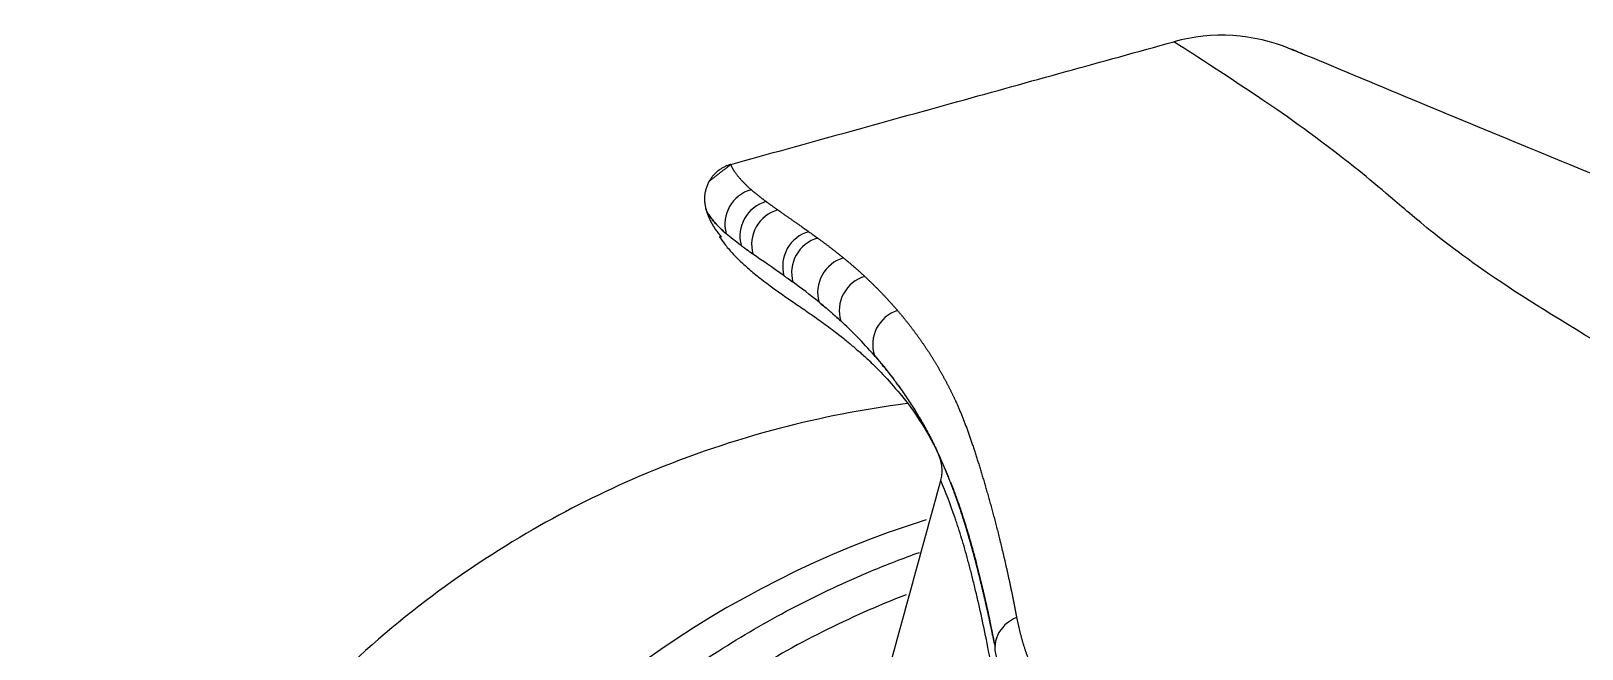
# Model space of a CAD drawing. Extents: x 86520 to 160660, y -2551 to 2752.
# Drawn here: x 89097.49 to 89140.79, y 1657.06 to 1674.31 of the extents above; entities that cross this region are included whole.
import ezdxf

# ---------------------------------------------------------------- set-up
doc = ezdxf.new("R2010")
doc.units = 0
doc.header["$LTSCALE"] = 10
doc.header["$MEASUREMENT"] = 0
doc.layers.add('1', color=7, linetype='CONTINUOUS')

msp = doc.modelspace()

# ---------------------------------------------------------------- linework, layer by layer
at = {"layer": '1', "color": 7, "linetype": 'CONTINUOUS'}
for p, q in [((89132.6507, 1673.8084), (89132.6525, 1673.8077)), ((89117.0221, 1670.5866), (89117.0223, 1670.5834)), ((89117.0223, 1670.5834), (89117.0221, 1670.5866)), ((89116.3254, 1669.356), (89116.3266, 1669.3496))]:
    msp.add_line(p, q, dxfattribs=at)
for centre, major_axis, ratio, start_param, end_param in [((89130.7245, 1669.1942), (3.2026, -3.8397), 1, 2.0505611, 2.7166441), ((89117.8588, 1668.9183), (0.6564, 0.7544), 0.9992249, 0.9863197, 2.5570675), ((89118.2772, 1668.5865), (0.5945, 0.8041), 0.9987607, 0.9068321, 2.4776264), ((89118.6025, 1668.3526), (0.5782, 0.8159), 0.9982983, 0.8870927, 2.4578919), ((89119.47, 1667.7474), (0.5757, 0.8177), 0.9972696, 0.8868368, 2.4576634), ((89119.7193, 1667.5694), (0.5866, 0.8099), 0.996926, 0.9018746, 2.4727153), ((89120.4459, 1667.0184), (0.6239, 0.7815), 0.9957248, 0.9561832, 2.5270809), ((89121.0469, 1666.5066), (0.6727, 0.7399), 0.9945403, 1.029764, 2.6007155), ((89121.9804, 1665.5629), (0.7479, 0.6638), 0.9917471, 1.1581727, 2.7292036), ((89130.8082, 1633.979), (10.489, 25.9611), 0.9959672, 0.6883954, 1.9359041), ((89125.3904, 1657.1409), (0.9818, 0.1897), 0.879348, 1.8010053, 3.3662363)]:
    msp.add_ellipse(centre, major_axis=major_axis, ratio=ratio, start_param=start_param, end_param=end_param, dxfattribs=at)
for points, knots in [([(89117.0221, 1670.5866), (89119.1342, 1671.1717), (89123.2567, 1672.3138), (89127.3792, 1673.4559), (89129.3897, 1674.0128)], [0, 0, 0, 0, 0.5123186, 1, 1, 1, 1]), ([(89265.9049, 1616.3567), (89259.6836, 1617.9592), (89253.5024, 1619.7135), (89241.1867, 1623.3554), (89235.0551, 1625.2607), (89222.8517, 1629.2633), (89216.7733, 1631.3675), (89204.7192, 1635.7253), (89198.7441, 1637.9882), (89187.0246, 1642.7493), (89181.3178, 1645.2963), (89170.1117, 1650.3313), (89164.6868, 1652.7288), (89157.4592, 1656.3202), (89155.1925, 1657.5373), (89151.1839, 1659.7657), (89149.3771, 1660.7772), (89146.0759, 1662.7231), (89144.5429, 1663.6269), (89141.7116, 1665.317), (89140.4014, 1666.0972), (89138.2197, 1667.4805), (89137.4267, 1668.056), (89136.2816, 1668.9494), (89135.899, 1669.2836), (89134.8969, 1670.1447), (89134.3678, 1670.567), (89132.9109, 1671.6862), (89132.1344, 1672.2129), (89130.1236, 1673.5534), (89129.3893, 1674.0129), (89129.3897, 1674.0128)], [0, 0, 0, 0, 0.0625, 0.0625, 0.125, 0.125, 0.1875, 0.1875, 0.25, 0.25, 0.3125, 0.3125, 0.375, 0.375, 0.40625, 0.40625, 0.4375, 0.4375, 0.46875, 0.46875, 0.5, 0.5, 0.53125, 0.53125, 0.5625, 0.5625, 0.625, 0.625, 0.75, 0.75, 1, 1, 1, 1]), ([(89576.333, 1593.7204), (89573.2714, 1594.015), (89566.6375, 1594.6532), (89555.9687, 1595.6783), (89544.1162, 1596.8187), (89531.7032, 1598.0202), (89519.2658, 1599.2329), (89501.7706, 1600.9533), (89479.5106, 1603.1773), (89451.2442, 1606.0825), (89422.7678, 1609.1135), (89394.1369, 1612.2992), (89367.9135, 1615.3421), (89344.0055, 1618.3168), (89322.441, 1621.28), (89302.3028, 1624.3811), (89283.6004, 1627.6278), (89266.3217, 1631.0038), (89252.1707, 1634.1039), (89240.851, 1636.81), (89232.0851, 1639.0415), (89224.8338, 1641.0002), (89219.5784, 1642.4836), (89216.1532, 1643.4838), (89213.4596, 1644.2845), (89209.1025, 1645.6043), (89203.153, 1647.4704), (89195.772, 1649.8861), (89189.8438, 1651.8964), (89185.1155, 1653.5388), (89181.4888, 1654.8194), (89177.9865, 1656.0736), (89174.5578, 1657.3181), (89171.1009, 1658.59), (89167.3701, 1659.9815), (89163.0891, 1661.6023), (89158.2449, 1663.4661), (89152.5662, 1665.6906), (89146.0706, 1668.2849), (89139.3028, 1671.0414), (89134.7855, 1672.9181), (89132.6616, 1673.809)], [0, 0, 0, 0, 0.0202394, 0.0438492, 0.0705053, 0.0985297, 0.1258386, 0.1527038, 0.2141856, 0.2730626, 0.3397362, 0.4026594, 0.4626034, 0.5133282, 0.561002, 0.6056044, 0.6471314, 0.6856067, 0.7211228, 0.7421372, 0.7619219, 0.7804233, 0.7913788, 0.7977167, 0.8038302, 0.8098274, 0.8276492, 0.8450608, 0.8621777, 0.8715677, 0.8807678, 0.8897684, 0.8985316, 0.9070579, 0.9165548, 0.926088, 0.9375608, 0.9510077, 0.9664905, 0.9840939, 1, 1, 1, 1]), ([(89117.0223, 1670.5834), (89117.0223, 1670.5833), (89117.0224, 1670.5827), (89117.0226, 1670.5814), (89117.0229, 1670.5793), (89117.0235, 1670.5768), (89117.0242, 1670.5739), (89117.0251, 1670.5705), (89117.0262, 1670.5667), (89117.0277, 1670.5623), (89117.0294, 1670.5574), (89117.0315, 1670.552), (89117.034, 1670.5459), (89117.0368, 1670.5393), (89117.0401, 1670.5319), (89117.0439, 1670.524), (89117.0482, 1670.5153), (89117.0531, 1670.5058), (89117.0585, 1670.4956), (89117.0646, 1670.4846), (89117.0713, 1670.4728), (89117.0787, 1670.4601), (89117.0869, 1670.4464), (89117.0959, 1670.4318), (89117.1058, 1670.4162), (89117.1179, 1670.3974), (89117.1327, 1670.3754), (89117.1507, 1670.35), (89117.1699, 1670.3242), (89117.1902, 1670.298), (89117.2114, 1670.2715), (89117.2335, 1670.2448), (89117.2563, 1670.218), (89117.2799, 1670.191), (89117.3043, 1670.1639), (89117.3293, 1670.1367), (89117.3549, 1670.1095), (89117.381, 1670.0823), (89117.4075, 1670.0554), (89117.4342, 1670.0287), (89117.4609, 1670.0026), (89117.4876, 1669.977), (89117.5141, 1669.952), (89117.5404, 1669.9278), (89117.5662, 1669.9045), (89117.5838, 1669.8891), (89117.5923, 1669.8816)], [0, 0, 0, 0, 0.0034842, 0.018764, 0.0344847, 0.0506465, 0.06725, 0.0842957, 0.1017844, 0.1197169, 0.1380932, 0.1569133, 0.1761769, 0.1958838, 0.2160338, 0.2366264, 0.2576613, 0.2791381, 0.3010564, 0.3234162, 0.3462175, 0.3694607, 0.3931457, 0.4172729, 0.4418425, 0.4668547, 0.5021036, 0.5364477, 0.5698864, 0.602419, 0.6340452, 0.664765, 0.6945797, 0.7234901, 0.7514973, 0.7786019, 0.8048045, 0.8301054, 0.854504, 0.878, 0.9005929, 0.9222824, 0.9430681, 0.9629498, 0.9819272, 1, 1, 1, 1]), ([(89117.5923, 1669.8816), (89117.5976, 1669.877), (89117.6082, 1669.8678), (89117.6244, 1669.8538), (89117.641, 1669.8398), (89117.6578, 1669.8256), (89117.6749, 1669.8113), (89117.6923, 1669.7969), (89117.7099, 1669.7824), (89117.7279, 1669.7677), (89117.7462, 1669.7529), (89117.7648, 1669.7381), (89117.7836, 1669.7231), (89117.8027, 1669.7079), (89117.8222, 1669.6927), (89117.8419, 1669.6774), (89117.8619, 1669.6619), (89117.8822, 1669.6463), (89117.9028, 1669.6306), (89117.9238, 1669.6147), (89117.9451, 1669.5987), (89117.9667, 1669.5825), (89117.9887, 1669.5662), (89118.0036, 1669.5551), (89118.011, 1669.5496)], [0, 0, 0, 0, 0.0442544, 0.088625, 0.1331114, 0.1777134, 0.2224306, 0.2672626, 0.3122091, 0.3572698, 0.4024443, 0.4477323, 0.4931333, 0.538647, 0.584273, 0.630011, 0.6758613, 0.7218243, 0.7679007, 0.8140908, 0.8603952, 0.9068146, 0.9533493, 1, 1, 1, 1]), ([(89116.5218, 1669.033), (89116.4927, 1669.0689), (89116.4636, 1669.1066), (89116.4223, 1669.165), (89116.4082, 1669.1861), (89116.3834, 1669.2265), (89116.3728, 1669.2457), (89116.3306, 1669.3257), (89116.3264, 1669.349), (89116.3255, 1669.3555), (89116.3254, 1669.356), (89116.3254, 1669.356)], [0, 0, 0, 0, 0.2069389, 0.2069389, 0.3260072, 0.3260072, 0.4450755, 0.4450755, 0.9213487, 0.9213487, 1, 1, 1, 1]), ([(89116.377, 1669.2384), (89116.3827, 1669.2282), (89116.389, 1669.2174), (89116.4082, 1669.1861), (89116.4223, 1669.165), (89116.4636, 1669.1066), (89116.4927, 1669.0689), (89116.5218, 1669.033)], [0, 0, 0, 0, 0.1675543, 0.1675543, 0.4715902, 0.4715902, 1, 1, 1, 1]), ([(89118.011, 1669.5496), (89118.0171, 1669.5452), (89118.0293, 1669.5361), (89118.0482, 1669.5223), (89118.0678, 1669.508), (89118.0881, 1669.4932), (89118.1092, 1669.478), (89118.1311, 1669.4622), (89118.1538, 1669.4458), (89118.1773, 1669.4289), (89118.2017, 1669.4114), (89118.2269, 1669.3934), (89118.253, 1669.3748), (89118.28, 1669.3556), (89118.3078, 1669.3358), (89118.3268, 1669.3223), (89118.3363, 1669.3154)], [0, 0, 0, 0, 0.0607951, 0.1232239, 0.1872871, 0.2529853, 0.3203195, 0.3892904, 0.459899, 0.5321463, 0.6060319, 0.681555, 0.7587146, 0.8375096, 0.9179386, 1, 1, 1, 1]), ([(89118.3363, 1669.3154), (89118.3417, 1669.3116), (89118.3529, 1669.3037), (89118.3703, 1669.2914), (89118.389, 1669.2782), (89118.4088, 1669.2643), (89118.43, 1669.2495), (89118.4524, 1669.2338), (89118.476, 1669.2172), (89118.501, 1669.1998), (89118.5273, 1669.1815), (89118.5549, 1669.1622), (89118.5838, 1669.1421), (89118.6141, 1669.121), (89118.6458, 1669.0989), (89118.6789, 1669.0759), (89118.7134, 1669.0519), (89118.7495, 1669.0268), (89118.787, 1669.0006), (89118.8262, 1668.9733), (89118.8669, 1668.9448), (89118.9093, 1668.9151), (89118.9535, 1668.8842), (89118.9994, 1668.852), (89119.0471, 1668.8184), (89119.0968, 1668.7834), (89119.1484, 1668.7469), (89119.1838, 1668.7218), (89119.2017, 1668.7091)], [0, 0, 0, 0, 0.0211106, 0.0436117, 0.067503, 0.0927842, 0.1194547, 0.1475142, 0.1769618, 0.207797, 0.2400189, 0.2736264, 0.3086186, 0.3449951, 0.3827562, 0.421902, 0.4624329, 0.5043495, 0.5476525, 0.592343, 0.6384222, 0.6858915, 0.7347528, 0.7850079, 0.8366593, 0.889708, 0.9441547, 1, 1, 1, 1]), ([(89116.8954, 1668.6511), (89116.8578, 1668.6838), (89116.8046, 1668.7316), (89116.7565, 1668.7774), (89116.7256, 1668.8073), (89116.7107, 1668.8221), (89116.6894, 1668.8438), (89116.6824, 1668.8509), (89116.6688, 1668.865), (89116.6555, 1668.8791), (89116.6419, 1668.8937), (89116.6331, 1668.9033), (89116.6314, 1668.9053), (89116.6278, 1668.9092), (89116.6224, 1668.9151), (89116.6024, 1668.9374), (89116.5835, 1668.959), (89116.5528, 1668.9951), (89116.5373, 1669.0138), (89116.5218, 1669.033)], [0, 0, 0, 0, 0.25, 0.375, 0.375, 0.5, 0.5, 0.5625, 0.5625, 0.625, 0.6875, 0.6875, 0.703125, 0.703125, 0.71875, 0.75, 0.875, 0.875, 1, 1, 1, 1]), ([(89116.5218, 1669.033), (89116.5373, 1669.0138), (89116.5528, 1668.9951), (89116.5835, 1668.959), (89116.6024, 1668.9374), (89116.6224, 1668.9151), (89116.6278, 1668.9092), (89116.6314, 1668.9053), (89116.6331, 1668.9033), (89116.6419, 1668.8937), (89116.6555, 1668.8791), (89116.6688, 1668.865), (89116.6824, 1668.8509), (89116.6894, 1668.8438), (89116.7107, 1668.8221), (89116.7256, 1668.8073), (89116.7565, 1668.7774), (89116.8046, 1668.7316), (89116.8578, 1668.6838), (89116.8954, 1668.6511)], [0, 0, 0, 0, 0.125, 0.125, 0.25, 0.28125, 0.296875, 0.296875, 0.3125, 0.3125, 0.375, 0.4375, 0.4375, 0.5, 0.5, 0.625, 0.625, 0.75, 1, 1, 1, 1]), ([(89116.7097, 1668.5705), (89116.7095, 1668.5704), (89116.7051, 1668.5663), (89116.7546, 1668.4866), (89116.964, 1668.2167), (89117.1921, 1667.9745), (89117.4662, 1667.7181), (89117.7606, 1667.4712), (89118.0892, 1667.2176), (89118.4333, 1666.9698), (89118.7742, 1666.7366), (89119.1319, 1666.4937), (89119.5062, 1666.2326), (89119.8216, 1666.0003), (89120.0592, 1665.8162), (89120.2033, 1665.7013), (89120.3296, 1665.598), (89120.4657, 1665.4846), (89120.6539, 1665.323), (89120.9244, 1665.0767), (89121.2919, 1664.7116), (89121.7715, 1664.1648), (89122.3123, 1663.4656), (89122.6986, 1662.7469), (89122.8762, 1662.384)], [0, 0, 0, 0, 0.0023396, 0.0800464, 0.1473388, 0.2043001, 0.2567291, 0.3175887, 0.3833151, 0.4362122, 0.4895782, 0.5441329, 0.5999443, 0.6543186, 0.6770239, 0.6963573, 0.7123209, 0.7281946, 0.7531317, 0.7876706, 0.831795, 0.8854693, 0.9485742, 1, 1, 1, 1]), ([(89117.3141, 1668.3191), (89117.3382, 1668.3013), (89117.3628, 1668.2833), (89117.3944, 1668.2603), (89117.4007, 1668.2557), (89117.4135, 1668.2464), (89117.4329, 1668.2324), (89117.4791, 1668.1991), (89117.5278, 1668.1644), (89117.5642, 1668.1384), (89117.579, 1668.1279), (89117.5864, 1668.1226), (89117.609, 1668.1066), (89117.6242, 1668.0957), (89117.6398, 1668.0847)], [0, 0, 0, 0, 0.25, 0.25, 0.3125, 0.3125, 0.375, 0.5, 0.75, 0.8125, 0.8125, 0.875, 0.875, 1, 1, 1, 1]), ([(89117.6398, 1668.0847), (89117.6242, 1668.0957), (89117.609, 1668.1066), (89117.5864, 1668.1226), (89117.579, 1668.1279), (89117.5642, 1668.1384), (89117.5278, 1668.1644), (89117.4791, 1668.1991), (89117.4329, 1668.2324), (89117.4135, 1668.2464), (89117.4007, 1668.2557), (89117.3944, 1668.2603), (89117.3628, 1668.2833), (89117.3382, 1668.3013), (89117.3141, 1668.3191)], [0, 0, 0, 0, 0.125, 0.125, 0.1875, 0.1875, 0.25, 0.5, 0.625, 0.6875, 0.6875, 0.75, 0.75, 1, 1, 1, 1]), ([(89119.4497, 1668.5305), (89119.4597, 1668.5231), (89119.4798, 1668.5084), (89119.5098, 1668.4863), (89119.5398, 1668.4642), (89119.5695, 1668.4421), (89119.5991, 1668.4201), (89119.6284, 1668.3981), (89119.6576, 1668.3762), (89119.6866, 1668.3544), (89119.7155, 1668.3326), (89119.7441, 1668.3109), (89119.7725, 1668.2893), (89119.8006, 1668.2677), (89119.8286, 1668.2462), (89119.8564, 1668.2248), (89119.8839, 1668.2035), (89119.9112, 1668.1823), (89119.9382, 1668.1612), (89119.965, 1668.1402), (89119.9915, 1668.1193), (89120.0178, 1668.0986), (89120.0438, 1668.0779), (89120.0696, 1668.0574), (89120.0951, 1668.037), (89120.1203, 1668.0168), (89120.1452, 1667.9967), (89120.1617, 1667.9833), (89120.1699, 1667.9766)], [0, 0, 0, 0, 0.0446286, 0.0887675, 0.1324165, 0.1755752, 0.2182427, 0.2604186, 0.3021021, 0.3432927, 0.3839898, 0.4241931, 0.463902, 0.5031161, 0.5418349, 0.5800583, 0.6177857, 0.655017, 0.6917519, 0.7279901, 0.7637314, 0.7989756, 0.8337226, 0.8679722, 0.9017243, 0.9349794, 0.9677378, 1, 1, 1, 1]), ([(89120.1699, 1667.9766), (89120.1801, 1667.9683), (89120.2005, 1667.9517), (89120.231, 1667.9266), (89120.2615, 1667.9015), (89120.2919, 1667.8762), (89120.3221, 1667.8509), (89120.3523, 1667.8254), (89120.3823, 1667.7999), (89120.4123, 1667.7743), (89120.4421, 1667.7486), (89120.4718, 1667.7229), (89120.5014, 1667.697), (89120.5309, 1667.6711), (89120.5603, 1667.6451), (89120.5896, 1667.6191), (89120.6187, 1667.5929), (89120.6478, 1667.5667), (89120.6767, 1667.5404), (89120.7054, 1667.5141), (89120.7341, 1667.4877), (89120.7532, 1667.47), (89120.7627, 1667.4611)], [0, 0, 0, 0, 0.0532939, 0.1062365, 0.1588286, 0.2110712, 0.2629651, 0.314511, 0.3657098, 0.4165622, 0.4670688, 0.5172304, 0.5670477, 0.6165213, 0.6656517, 0.7144395, 0.7628854, 0.8109898, 0.8587533, 0.9061762, 0.9532586, 1, 1, 1, 1]), ([(89118.5085, 1667.4764), (89118.5508, 1667.4465), (89118.5929, 1667.4165), (89118.6554, 1667.3715), (89118.6761, 1667.3566), (89118.7174, 1667.3266), (89118.7379, 1667.3117), (89118.7584, 1667.2967)], [0, 0, 0, 0, 0.5, 0.5, 0.75, 0.75, 1, 1, 1, 1]), ([(89120.7627, 1667.4611), (89120.7718, 1667.4526), (89120.7901, 1667.4355), (89120.8175, 1667.4097), (89120.8448, 1667.3839), (89120.8721, 1667.3579), (89120.8993, 1667.3318), (89120.9264, 1667.3056), (89120.9535, 1667.2793), (89120.9805, 1667.253), (89121.0074, 1667.2265), (89121.0343, 1667.1999), (89121.061, 1667.1733), (89121.0877, 1667.1465), (89121.1143, 1667.1197), (89121.1409, 1667.0928), (89121.1673, 1667.0657), (89121.1937, 1667.0386), (89121.22, 1667.0114), (89121.2462, 1666.9841), (89121.2723, 1666.9568), (89121.2984, 1666.9293), (89121.3243, 1666.9018), (89121.3502, 1666.8742), (89121.3759, 1666.8465), (89121.4016, 1666.8187), (89121.4272, 1666.7909), (89121.4527, 1666.7629), (89121.478, 1666.735), (89121.5033, 1666.7069), (89121.5285, 1666.6788), (89121.5535, 1666.6506), (89121.5785, 1666.6223), (89121.6033, 1666.594), (89121.6281, 1666.5656), (89121.6527, 1666.5372), (89121.6691, 1666.5181), (89121.6772, 1666.5086)], [0, 0, 0, 0, 0.0314118, 0.0626584, 0.0937396, 0.1246551, 0.1554048, 0.1859885, 0.216406, 0.2466571, 0.2767416, 0.3066593, 0.3364101, 0.3659938, 0.3954103, 0.4246593, 0.4537408, 0.4826546, 0.5114006, 0.5399786, 0.5683885, 0.5966302, 0.6247036, 0.6526085, 0.6803448, 0.7079125, 0.7353115, 0.7625416, 0.7896027, 0.8164948, 0.8432178, 0.8697716, 0.8961561, 0.9223713, 0.948417, 0.9742933, 1, 1, 1, 1]), ([(89120.0913, 1666.2168), (89120.0439, 1666.2606), (89119.9962, 1666.3039), (89119.9423, 1666.3521), (89119.9363, 1666.3574), (89119.9243, 1666.3681), (89119.9064, 1666.384), (89119.8646, 1666.421), (89119.8166, 1666.4629), (89119.7739, 1666.4997), (89119.7554, 1666.5156), (89119.743, 1666.5262), (89119.7368, 1666.5315), (89119.7054, 1666.5582), (89119.6282, 1666.6233), (89119.5451, 1666.6915), (89119.4875, 1666.7381)], [0, 0, 0, 0, 0.25, 0.25, 0.28125, 0.28125, 0.3125, 0.375, 0.5, 0.5625, 0.59375, 0.59375, 0.625, 0.625, 0.75, 1, 1, 1, 1]), ([(89119.4875, 1666.7381), (89119.5451, 1666.6915), (89119.6282, 1666.6233), (89119.7054, 1666.5582), (89119.7368, 1666.5315), (89119.743, 1666.5262), (89119.7554, 1666.5156), (89119.7739, 1666.4997), (89119.8166, 1666.4629), (89119.8646, 1666.421), (89119.9064, 1666.384), (89119.9243, 1666.3681), (89119.9363, 1666.3574), (89119.9423, 1666.3521), (89119.9962, 1666.3039), (89120.0439, 1666.2606), (89120.0913, 1666.2168)], [0, 0, 0, 0, 0.25, 0.375, 0.375, 0.40625, 0.40625, 0.4375, 0.5, 0.625, 0.6875, 0.71875, 0.71875, 0.75, 0.75, 1, 1, 1, 1]), ([(89121.6772, 1666.5086), (89121.6848, 1666.4997), (89121.7, 1666.482), (89121.7227, 1666.4552), (89121.7454, 1666.4283), (89121.7679, 1666.4014), (89121.7905, 1666.3743), (89121.8129, 1666.3472), (89121.8353, 1666.32), (89121.8576, 1666.2927), (89121.8798, 1666.2653), (89121.9019, 1666.2378), (89121.924, 1666.2102), (89121.946, 1666.1826), (89121.968, 1666.1549), (89121.9898, 1666.127), (89122.0116, 1666.0991), (89122.0333, 1666.0711), (89122.055, 1666.043), (89122.0765, 1666.0149), (89122.098, 1665.9866), (89122.1194, 1665.9583), (89122.1407, 1665.9299), (89122.162, 1665.9014), (89122.1831, 1665.8728), (89122.2042, 1665.8442), (89122.2252, 1665.8155), (89122.2461, 1665.7867), (89122.2669, 1665.7578), (89122.2876, 1665.7288), (89122.3082, 1665.6998), (89122.3288, 1665.6707), (89122.3492, 1665.6415), (89122.3696, 1665.6123), (89122.3898, 1665.5829), (89122.41, 1665.5536), (89122.4301, 1665.5241), (89122.4501, 1665.4946), (89122.4699, 1665.465), (89122.4897, 1665.4353), (89122.5094, 1665.4056), (89122.5289, 1665.3758), (89122.5484, 1665.346), (89122.5677, 1665.3161), (89122.587, 1665.2861), (89122.6061, 1665.2561), (89122.6251, 1665.226), (89122.644, 1665.1959), (89122.6628, 1665.1657), (89122.6814, 1665.1355), (89122.7, 1665.1052), (89122.7184, 1665.0749), (89122.7367, 1665.0445), (89122.7549, 1665.0141), (89122.7731, 1664.9836), (89122.7911, 1664.953), (89122.809, 1664.9224), (89122.8268, 1664.8917), (89122.8445, 1664.861), (89122.8621, 1664.8302), (89122.8796, 1664.7993), (89122.897, 1664.7684), (89122.9143, 1664.7375), (89122.9316, 1664.7064), (89122.9487, 1664.6753), (89122.9657, 1664.6442), (89122.9826, 1664.613), (89122.9995, 1664.5818), (89123.0162, 1664.5504), (89123.0328, 1664.5191), (89123.0494, 1664.4877), (89123.0658, 1664.4562), (89123.0822, 1664.4247), (89123.0984, 1664.3931), (89123.1146, 1664.3615), (89123.1306, 1664.3298), (89123.1465, 1664.2981), (89123.1624, 1664.2664), (89123.1781, 1664.2346), (89123.1937, 1664.2027), (89123.2092, 1664.1708), (89123.2246, 1664.1389), (89123.2399, 1664.1069), (89123.255, 1664.0749), (89123.2701, 1664.0429), (89123.285, 1664.0109), (89123.3017, 1663.9746), (89123.3202, 1663.9339), (89123.3406, 1663.8884), (89123.3608, 1663.8425), (89123.381, 1663.796), (89123.4011, 1663.749), (89123.4211, 1663.7014), (89123.441, 1663.6533), (89123.4609, 1663.6046), (89123.4808, 1663.5554), (89123.5006, 1663.5056), (89123.5203, 1663.4552), (89123.54, 1663.4043), (89123.5597, 1663.3527), (89123.5794, 1663.3006), (89123.599, 1663.2479), (89123.6186, 1663.1946), (89123.6382, 1663.1406), (89123.6578, 1663.0861), (89123.6774, 1663.031), (89123.697, 1662.9752), (89123.7166, 1662.9188), (89123.7363, 1662.8618), (89123.7559, 1662.8042), (89123.7756, 1662.7459), (89123.7952, 1662.687), (89123.8149, 1662.6274), (89123.8347, 1662.5672), (89123.8544, 1662.5064), (89123.8742, 1662.445), (89123.894, 1662.3829), (89123.9139, 1662.3201), (89123.9337, 1662.2567), (89123.9537, 1662.1927), (89123.9736, 1662.128), (89123.9936, 1662.0626), (89124.0136, 1661.9966), (89124.0337, 1661.9299), (89124.0539, 1661.8626), (89124.074, 1661.7946), (89124.0943, 1661.7259), (89124.1145, 1661.6566), (89124.1348, 1661.5866), (89124.1552, 1661.516), (89124.1756, 1661.4447), (89124.1961, 1661.3727), (89124.2166, 1661.3), (89124.2372, 1661.2267), (89124.2578, 1661.1527), (89124.2784, 1661.078), (89124.2991, 1661.0026), (89124.3197, 1660.9266), (89124.3404, 1660.8499), (89124.3612, 1660.7725), (89124.3819, 1660.6944), (89124.4026, 1660.6157), (89124.4233, 1660.5363), (89124.444, 1660.4563), (89124.4647, 1660.3755), (89124.4854, 1660.2941), (89124.5061, 1660.212), (89124.5267, 1660.1293), (89124.5473, 1660.0459), (89124.5679, 1659.9618), (89124.5884, 1659.877), (89124.6089, 1659.7915), (89124.6293, 1659.7054), (89124.6497, 1659.6186), (89124.67, 1659.5311), (89124.6903, 1659.4429), (89124.7105, 1659.354), (89124.7306, 1659.2645), (89124.7507, 1659.1743), (89124.7707, 1659.0834), (89124.7906, 1658.9918), (89124.8104, 1658.8995), (89124.8302, 1658.8065), (89124.8499, 1658.7128), (89124.8695, 1658.6184), (89124.889, 1658.5234), (89124.9084, 1658.4276), (89124.9277, 1658.3312), (89124.9469, 1658.234), (89124.966, 1658.1361), (89124.985, 1658.0376), (89124.9976, 1657.9713), (89125.0039, 1657.9382)], [0, 0, 0, 0, 0.0073484, 0.0146617, 0.02194, 0.0291832, 0.0363913, 0.0435644, 0.0507023, 0.0578052, 0.064873, 0.0719056, 0.0789032, 0.0858656, 0.092793, 0.0996852, 0.1065423, 0.1133643, 0.1201512, 0.1269029, 0.1336195, 0.140301, 0.1469474, 0.1535586, 0.1601347, 0.1666757, 0.1731815, 0.1796522, 0.1860878, 0.1924882, 0.1988535, 0.2051837, 0.2114788, 0.2177387, 0.2239635, 0.2301531, 0.2363077, 0.2424271, 0.2485114, 0.2545605, 0.2605746, 0.2665535, 0.2724973, 0.278406, 0.2842796, 0.2901181, 0.2959214, 0.3016897, 0.3074229, 0.3131209, 0.3187839, 0.3244118, 0.3300046, 0.3355624, 0.3410851, 0.3465728, 0.3520254, 0.3574431, 0.3628257, 0.3681733, 0.373486, 0.3787637, 0.3840064, 0.3892142, 0.3943871, 0.3995251, 0.4046283, 0.4096965, 0.4147299, 0.4197285, 0.4246923, 0.4296213, 0.4345155, 0.4393749, 0.4441997, 0.4489897, 0.453745, 0.4584657, 0.4631517, 0.467803, 0.4724198, 0.477002, 0.4815496, 0.4860626, 0.4905411, 0.4949852, 0.4993947, 0.5054982, 0.5115959, 0.5176879, 0.5237742, 0.5298549, 0.5359301, 0.5419999, 0.5480643, 0.5541235, 0.5601775, 0.5662265, 0.5722705, 0.5783096, 0.5843439, 0.5903735, 0.5963986, 0.6024193, 0.6084356, 0.6144477, 0.6204557, 0.6264598, 0.6324598, 0.6384559, 0.6444477, 0.6504353, 0.6564186, 0.6623973, 0.6683716, 0.6743412, 0.6803061, 0.6862661, 0.6922212, 0.6981713, 0.7041162, 0.710056, 0.7159904, 0.7219195, 0.727843, 0.7337609, 0.7396732, 0.7455796, 0.7514802, 0.7573748, 0.7632633, 0.7691456, 0.7750216, 0.7808913, 0.7867548, 0.7926121, 0.7984633, 0.8043085, 0.8101477, 0.815981, 0.8218085, 0.8276302, 0.8334462, 0.8392567, 0.8450616, 0.850861, 0.8566551, 0.8624438, 0.8682274, 0.8740058, 0.8797791, 0.8855475, 0.891311, 0.8970697, 0.9028237, 0.908573, 0.9143178, 0.9200582, 0.9257943, 0.9315261, 0.9372536, 0.9429771, 0.9486965, 0.9544119, 0.9601234, 0.965831, 0.9715349, 0.977235, 0.9829315, 0.9886245, 0.9943139, 1, 1, 1, 1]), ([(89123.0481, 1661.9789), (89123.0452, 1661.986), (89123.0384, 1662.0023), (89123.028, 1662.0277), (89123.0166, 1662.055), (89123.0052, 1662.0822), (89122.9938, 1662.1092), (89122.9824, 1662.1362), (89122.9709, 1662.1631), (89122.9594, 1662.1899), (89122.948, 1662.2165), (89122.9365, 1662.2431), (89122.9249, 1662.2695), (89122.9134, 1662.2959), (89122.9018, 1662.3221), (89122.8902, 1662.3482), (89122.8786, 1662.3743), (89122.867, 1662.4002), (89122.8553, 1662.426), (89122.8437, 1662.4517), (89122.832, 1662.4774), (89122.8203, 1662.5029), (89122.8086, 1662.5283), (89122.7968, 1662.5536), (89122.7851, 1662.5788), (89122.7733, 1662.6039), (89122.7615, 1662.6288), (89122.7497, 1662.6537), (89122.7378, 1662.6785), (89122.726, 1662.7031), (89122.7141, 1662.7276), (89122.7022, 1662.752), (89122.6903, 1662.7763), (89122.6784, 1662.8005), (89122.6571, 1662.8434), (89122.6264, 1662.9044), (89122.5862, 1662.9829), (89122.5456, 1663.0604), (89122.5046, 1663.1371), (89122.4633, 1663.2132), (89122.4214, 1663.2886), (89122.3791, 1663.3636), (89122.3362, 1663.4382), (89122.2927, 1663.5126), (89122.2486, 1663.5867), (89122.2038, 1663.6607), (89122.1584, 1663.7346), (89122.1124, 1663.8082), (89122.0658, 1663.8816), (89122.0185, 1663.9547), (89121.9707, 1664.0276), (89121.9223, 1664.1003), (89121.8733, 1664.1726), (89121.8364, 1664.2263), (89121.8104, 1664.2638), (89121.7936, 1664.2876), (89121.7721, 1664.318), (89121.7459, 1664.3548), (89121.7148, 1664.398), (89121.6787, 1664.4475), (89121.6376, 1664.5032), (89121.5912, 1664.5652), (89121.5396, 1664.6333), (89121.4824, 1664.7074), (89121.4146, 1664.7936), (89121.3405, 1664.8859), (89121.2644, 1664.9788), (89121.1954, 1665.0614), (89121.1338, 1665.1338), (89121.0799, 1665.1963), (89121.0467, 1665.2344), (89121.0314, 1665.252)], [0, 0, 0, 0, 0.0041327, 0.0094805, 0.0148404, 0.0202123, 0.0255964, 0.0309925, 0.0364008, 0.0418213, 0.0472539, 0.0526988, 0.058156, 0.0636253, 0.069107, 0.074601, 0.0801073, 0.085626, 0.0911571, 0.0967005, 0.1022564, 0.1078248, 0.1134056, 0.1189989, 0.1246047, 0.1302231, 0.1358532, 0.1414911, 0.1471368, 0.152791, 0.1584544, 0.1641277, 0.1698116, 0.1755068, 0.181214, 0.2002773, 0.2194975, 0.2388998, 0.2585095, 0.2783518, 0.2984515, 0.3188337, 0.3395233, 0.3605451, 0.3819236, 0.4036666, 0.4257592, 0.4482003, 0.4709895, 0.4941258, 0.5176085, 0.5414371, 0.5656106, 0.5901284, 0.596135, 0.6045021, 0.6152631, 0.6284614, 0.6441493, 0.6623887, 0.6832507, 0.7068263, 0.7332334, 0.7625908, 0.7950314, 0.8382036, 0.8780847, 0.9144253, 0.9469942, 0.9755813, 1, 1, 1, 1]), ([(89121.0314, 1665.252), (89121.21, 1665.0476), (89121.4016, 1664.8125), (89121.5828, 1664.5718), (89121.6228, 1664.5181), (89121.6427, 1664.4912), (89121.702, 1664.4103), (89121.8193, 1664.2476), (89122.0075, 1663.9719), (89122.1497, 1663.7476), (89122.2356, 1663.6066), (89122.2526, 1663.5783), (89122.2864, 1663.5218), (89122.3366, 1663.4369), (89122.4509, 1663.2377), (89122.5761, 1663.005), (89122.6826, 1662.7928), (89122.7278, 1662.6994), (89122.7579, 1662.6366), (89122.7728, 1662.6049), (89122.7878, 1662.573)], [0, 0, 0, 0, 0.25, 0.28125, 0.28125, 0.3125, 0.3125, 0.375, 0.5, 0.625, 0.625, 0.65625, 0.65625, 0.6875, 0.75, 0.875, 0.9375, 0.96875, 0.96875, 1, 1, 1, 1]), ([(89121.9535, 1663.9077), (89121.8678, 1663.8968), (89120.5878, 1663.7281), (89118.0363, 1663.2108), (89114.6144, 1662.0206), (89111.3818, 1660.4041), (89108.3849, 1658.4103), (89105.4821, 1655.8619), (89102.827, 1652.7617), (89100.5757, 1649.1635), (89098.8646, 1645.1785), (89097.7862, 1640.9462), (89097.5143, 1638.0701), (89097.4879, 1636.619)], [0, 0, 0, 0, 0.0064842, 0.0969878, 0.1950698, 0.2778239, 0.3679872, 0.4648064, 0.567173, 0.6736408, 0.7824992, 0.8918978, 1, 1, 1, 1]), ([(89122.8863, 1661.7628), (89122.9012, 1661.8171), (89122.9114, 1661.8721), (89122.9201, 1661.9556), (89122.9218, 1661.9836), (89122.923, 1662.0399), (89122.922, 1662.0961), (89122.9164, 1662.152), (89122.9085, 1662.2077), (89122.9035, 1662.2353), (89122.8851, 1662.3173), (89122.8686, 1662.3707), (89122.8477, 1662.423)], [0, 0, 0, 0, 0.25, 0.25, 0.375, 0.375, 0.5, 0.625, 0.625, 0.75, 0.75, 1, 1, 1, 1]), ([(89124.3789, 1657.2307), (89124.3756, 1657.2473), (89124.3688, 1657.2804), (89124.3587, 1657.3299), (89124.3486, 1657.3791), (89124.3384, 1657.4282), (89124.3283, 1657.4769), (89124.3182, 1657.5255), (89124.308, 1657.5738), (89124.2979, 1657.6219), (89124.2877, 1657.6698), (89124.2776, 1657.7175), (89124.2675, 1657.7649), (89124.2573, 1657.8121), (89124.2472, 1657.8591), (89124.237, 1657.9059), (89124.2269, 1657.9524), (89124.2167, 1657.9988), (89124.2065, 1658.0449), (89124.1964, 1658.0908), (89124.1862, 1658.1364), (89124.1761, 1658.1819), (89124.1659, 1658.2271), (89124.1557, 1658.2721), (89124.1456, 1658.3169), (89124.1354, 1658.3615), (89124.1252, 1658.4058), (89124.1151, 1658.45), (89124.1049, 1658.4939), (89124.0947, 1658.5376), (89124.0845, 1658.5811), (89124.0744, 1658.6244), (89124.0642, 1658.6674), (89124.054, 1658.7103), (89124.0438, 1658.7529), (89124.0337, 1658.7954), (89124.0235, 1658.8376), (89124.0133, 1658.8796), (89124.0031, 1658.9214), (89123.9929, 1658.963), (89123.9828, 1659.0044), (89123.9726, 1659.0455), (89123.9624, 1659.0865), (89123.9522, 1659.1273), (89123.942, 1659.1678), (89123.9318, 1659.2081), (89123.9217, 1659.2483), (89123.9115, 1659.2882), (89123.9013, 1659.3279), (89123.8911, 1659.3675), (89123.8809, 1659.4068), (89123.8707, 1659.4459), (89123.8606, 1659.4848), (89123.8504, 1659.5235), (89123.8402, 1659.562), (89123.83, 1659.6004), (89123.8198, 1659.6385), (89123.8097, 1659.6764), (89123.7995, 1659.7141), (89123.7893, 1659.7516), (89123.7791, 1659.7889), (89123.7689, 1659.826), (89123.7588, 1659.8629), (89123.7486, 1659.8997), (89123.7384, 1659.9362), (89123.7282, 1659.9725), (89123.7181, 1660.0086), (89123.7079, 1660.0446), (89123.6977, 1660.0803), (89123.6875, 1660.1159), (89123.6774, 1660.1512), (89123.6672, 1660.1864), (89123.657, 1660.2213), (89123.6469, 1660.2561), (89123.6367, 1660.2906), (89123.6265, 1660.325), (89123.6164, 1660.3592), (89123.6062, 1660.3931), (89123.596, 1660.4269), (89123.5858, 1660.4605), (89123.5756, 1660.494), (89123.5654, 1660.5272), (89123.5552, 1660.5603), (89123.545, 1660.5932), (89123.5348, 1660.626), (89123.5245, 1660.6586), (89123.5143, 1660.691), (89123.504, 1660.7233), (89123.4937, 1660.7554), (89123.4834, 1660.7874), (89123.4731, 1660.8192), (89123.4627, 1660.8509), (89123.4524, 1660.8824), (89123.442, 1660.9138), (89123.4316, 1660.9451), (89123.4212, 1660.9762), (89123.4108, 1661.0073), (89123.4003, 1661.0382), (89123.3898, 1661.0689), (89123.3793, 1661.0996), (89123.3688, 1661.1301), (89123.3582, 1661.1606), (89123.3476, 1661.1909), (89123.337, 1661.2211), (89123.3263, 1661.2512), (89123.3156, 1661.2812), (89123.3049, 1661.3112), (89123.2942, 1661.341), (89123.2834, 1661.3707), (89123.2726, 1661.4004), (89123.2617, 1661.43), (89123.2508, 1661.4595), (89123.2399, 1661.4889), (89123.2289, 1661.5182), (89123.2179, 1661.5474), (89123.2069, 1661.5765), (89123.1959, 1661.6055), (89123.1849, 1661.6344), (89123.1738, 1661.6632), (89123.1627, 1661.6919), (89123.1516, 1661.7204), (89123.1405, 1661.7489), (89123.1293, 1661.7773), (89123.1181, 1661.8055), (89123.1069, 1661.8336), (89123.0957, 1661.8617), (89123.0845, 1661.8896), (89123.0732, 1661.9174), (89123.0619, 1661.9452), (89123.0535, 1661.9656), (89123.0489, 1661.9769), (89123.0481, 1661.9789)], [0, 0, 0, 0, 0.0078718, 0.0157395, 0.0236033, 0.0314631, 0.039319, 0.047171, 0.0550191, 0.0628634, 0.0707038, 0.0785404, 0.0863731, 0.0942021, 0.1020274, 0.1098488, 0.1176666, 0.1254807, 0.133291, 0.1410977, 0.1489008, 0.1567002, 0.164496, 0.1722882, 0.1800768, 0.1878618, 0.1956433, 0.2034213, 0.2111957, 0.2189667, 0.2267342, 0.2344982, 0.2422587, 0.2500159, 0.2577696, 0.2655199, 0.2732667, 0.2810103, 0.2887504, 0.2964872, 0.3042207, 0.3119508, 0.3196776, 0.3274012, 0.3351214, 0.3428384, 0.3505521, 0.3582625, 0.3659697, 0.3736737, 0.3813745, 0.389072, 0.3967664, 0.4044576, 0.4121456, 0.4198304, 0.4275121, 0.4351906, 0.442866, 0.4505382, 0.4582074, 0.4658734, 0.4735363, 0.4811962, 0.4888529, 0.4965066, 0.5041572, 0.5118047, 0.5194492, 0.5270906, 0.5347285, 0.5423604, 0.5499865, 0.5576077, 0.5652246, 0.572838, 0.5804487, 0.5880575, 0.595665, 0.6032721, 0.6108795, 0.618488, 0.6260984, 0.6337113, 0.6413276, 0.6489479, 0.6565732, 0.6642041, 0.6718413, 0.6794857, 0.687138, 0.694799, 0.7024693, 0.7101499, 0.7178414, 0.7255445, 0.7332601, 0.740989, 0.7487317, 0.7564892, 0.7642622, 0.7720513, 0.7798575, 0.7876814, 0.7955238, 0.8033854, 0.811267, 0.8191694, 0.8270933, 0.8350395, 0.8430087, 0.8510016, 0.8590181, 0.8670536, 0.8751072, 0.883179, 0.891269, 0.8993774, 0.907504, 0.915649, 0.9238124, 0.9319943, 0.9401946, 0.9484134, 0.9566508, 0.9649068, 0.9731815, 0.9814748, 0.9897868, 0.9981175, 1, 1, 1, 1]), ([(89117.3977, 1641.7462), (89117.4292, 1641.8632), (89117.4606, 1641.9802), (89117.5226, 1642.2104), (89117.5531, 1642.3236), (89117.614, 1642.5499), (89117.644, 1642.6632), (89117.6832, 1642.8044), (89117.6911, 1642.8326), (89117.7067, 1642.8891), (89117.73, 1642.9738), (89117.7532, 1643.0586), (89117.7996, 1643.2281), (89117.8307, 1643.3411), (89117.9237, 1643.6802), (89117.9857, 1643.9062), (89118.1718, 1644.5843), (89118.2959, 1645.0364), (89118.9162, 1647.2967), (89119.4127, 1649.1049), (89120.4057, 1652.7213), (89120.9023, 1654.5295), (89121.8948, 1658.146), (89122.3908, 1659.9543), (89122.8862, 1661.7628)], [0, 0, 0, 0, 0.0175154, 0.0175154, 0.0344547, 0.0344547, 0.0513941, 0.0513941, 0.055629, 0.055629, 0.0598638, 0.0683335, 0.0683335, 0.0852729, 0.0852729, 0.1191517, 0.1191517, 0.1869093, 0.1869093, 0.4579395, 0.4579395, 0.7289698, 0.7289698, 1, 1, 1, 1]), ([(89124.3276, 1656.4391), (89124.215, 1657.0496), (89124.1014, 1657.61), (89123.9302, 1658.3819), (89123.8443, 1658.7506), (89123.7581, 1659.0948), (89123.715, 1659.2629), (89123.7007, 1659.3183), (89123.6719, 1659.4276), (89123.6, 1659.6975), (89123.5273, 1659.9515), (89123.4378, 1660.246), (89123.3925, 1660.3907), (89123.3461, 1660.5324), (89123.3149, 1660.6263), (89123.2991, 1660.6731), (89123.1565, 1661.0902), (89123.0239, 1661.4376), (89122.8862, 1661.7628)], [0, 0, 0, 0, 0.25, 0.25, 0.375, 0.4375, 0.4375, 0.46875, 0.46875, 0.5, 0.625, 0.625, 0.6875, 0.71875, 0.71875, 0.75, 0.75, 1, 1, 1, 1]), ([(89123.1561, 1661.7146), (89123.1921, 1661.6247), (89123.2277, 1661.5329), (89123.2797, 1661.3953), (89123.2963, 1661.3507), (89123.3291, 1661.261), (89123.378, 1661.1256), (89123.4895, 1660.802), (89123.5819, 1660.5076), (89123.6587, 1660.2484), (89123.674, 1660.1959), (89123.7046, 1660.0893), (89123.72, 1660.0353), (89123.766, 1659.871), (89123.858, 1659.5338), (89124.073, 1658.6847), (89124.2569, 1657.8451), (89124.3789, 1657.2307)], [0, 0, 0, 0, 0.0810934, 0.0810934, 0.1193812, 0.1193812, 0.157669, 0.2342445, 0.3873956, 0.3873956, 0.4256834, 0.4256834, 0.4639712, 0.4639712, 0.5405467, 0.6936978, 1, 1, 1, 1]), ([(89103.9586, 1634.1996), (89103.9591, 1634.2276), (89103.9599, 1634.2835), (89103.9616, 1634.3674), (89103.9635, 1634.4514), (89103.9656, 1634.5353), (89103.968, 1634.6193), (89103.9707, 1634.7034), (89103.9736, 1634.7875), (89103.9767, 1634.8716), (89103.9802, 1634.9557), (89103.9838, 1635.0398), (89103.9878, 1635.124), (89103.992, 1635.2082), (89103.9965, 1635.2924), (89104.0012, 1635.3767), (89104.0062, 1635.461), (89104.0114, 1635.5452), (89104.0169, 1635.6295), (89104.0227, 1635.7138), (89104.0287, 1635.7982), (89104.035, 1635.8825), (89104.0415, 1635.9669), (89104.0483, 1636.0512), (89104.0554, 1636.1356), (89104.0627, 1636.22), (89104.0703, 1636.3044), (89104.0781, 1636.3888), (89104.0862, 1636.4732), (89104.0946, 1636.5576), (89104.1032, 1636.642), (89104.1121, 1636.7264), (89104.1213, 1636.8107), (89104.1307, 1636.8951), (89104.1404, 1636.9795), (89104.1504, 1637.0639), (89104.1606, 1637.1483), (89104.171, 1637.2327), (89104.1818, 1637.317), (89104.1928, 1637.4014), (89104.204, 1637.4857), (89104.2156, 1637.57), (89104.2274, 1637.6544), (89104.2394, 1637.7386), (89104.2517, 1637.8229), (89104.2643, 1637.9072), (89104.2771, 1637.9914), (89104.2903, 1638.0756), (89104.3036, 1638.1598), (89104.3173, 1638.244), (89104.3312, 1638.3281), (89104.3453, 1638.4122), (89104.3597, 1638.4963), (89104.3744, 1638.5804), (89104.3894, 1638.6644), (89104.4046, 1638.7484), (89104.42, 1638.8324), (89104.4358, 1638.9163), (89104.4518, 1639.0002), (89104.468, 1639.084), (89104.4846, 1639.1679), (89104.5013, 1639.2516), (89104.5184, 1639.3354), (89104.5357, 1639.419), (89104.5533, 1639.5027), (89104.5711, 1639.5863), (89104.5892, 1639.6698), (89104.6075, 1639.7533), (89104.6262, 1639.8368), (89104.645, 1639.9202), (89104.6642, 1640.0035), (89104.6836, 1640.0868), (89104.7032, 1640.1701), (89104.7231, 1640.2532), (89104.7433, 1640.3364), (89104.7637, 1640.4194), (89104.7844, 1640.5024), (89104.8054, 1640.5854), (89104.8266, 1640.6683), (89104.8481, 1640.7511), (89104.8698, 1640.8338), (89104.8918, 1640.9165), (89104.914, 1640.9991), (89104.9365, 1641.0817), (89104.9593, 1641.1641), (89104.9823, 1641.2465), (89105.0055, 1641.3288), (89105.029, 1641.4111), (89105.0528, 1641.4933), (89105.0768, 1641.5754), (89105.1011, 1641.6574), (89105.1257, 1641.7393), (89105.1504, 1641.8212), (89105.1755, 1641.9029), (89105.2008, 1641.9846), (89105.2263, 1642.0662), (89105.2521, 1642.1477), (89105.2782, 1642.2292), (89105.3045, 1642.3105), (89105.331, 1642.3917), (89105.3578, 1642.4729), (89105.3848, 1642.554), (89105.4121, 1642.6349), (89105.4397, 1642.7158), (89105.4675, 1642.7966), (89105.4955, 1642.8772), (89105.5238, 1642.9578), (89105.5523, 1643.0383), (89105.5811, 1643.1186), (89105.6101, 1643.1989), (89105.6394, 1643.2791), (89105.6689, 1643.3591), (89105.6986, 1643.4391), (89105.7286, 1643.5189), (89105.7588, 1643.5986), (89105.7893, 1643.6783), (89105.82, 1643.7578), (89105.8509, 1643.8372), (89105.8821, 1643.9164), (89105.9136, 1643.9956), (89105.9452, 1644.0746), (89105.9771, 1644.1536), (89106.0093, 1644.2324), (89106.0416, 1644.3111), (89106.0742, 1644.3896), (89106.1071, 1644.4681), (89106.1401, 1644.5464), (89106.1734, 1644.6246), (89106.207, 1644.7027), (89106.2408, 1644.7806), (89106.2748, 1644.8584), (89106.309, 1644.9361), (89106.3434, 1645.0136), (89106.3781, 1645.091), (89106.413, 1645.1683), (89106.4482, 1645.2455), (89106.4835, 1645.3225), (89106.5191, 1645.3994), (89106.5549, 1645.4761), (89106.591, 1645.5527), (89106.6272, 1645.6292), (89106.6637, 1645.7055), (89106.7004, 1645.7817), (89106.7374, 1645.8577), (89106.7745, 1645.9336), (89106.8119, 1646.0093), (89106.8494, 1646.0849), (89106.8872, 1646.1604), (89106.9252, 1646.2357), (89106.9635, 1646.3109), (89107.0019, 1646.3859), (89107.0405, 1646.4607), (89107.0794, 1646.5354), (89107.1185, 1646.61), (89107.1578, 1646.6843), (89107.1973, 1646.7586), (89107.237, 1646.8327), (89107.2769, 1646.9066), (89107.317, 1646.9803), (89107.3573, 1647.054), (89107.3978, 1647.1274), (89107.4386, 1647.2007), (89107.8409, 1647.9194), (89108.6644, 1649.2512), (89110.0359, 1651.1022), (89111.5523, 1652.8266), (89113.195, 1654.4084), (89114.9438, 1655.8352), (89116.8185, 1657.127), (89118.812, 1658.2712), (89120.6594, 1659.1353), (89121.8322, 1659.5905), (89122.2874, 1659.7537)], [0, 0, 0, 0, 0.0025072, 0.0050156, 0.0075252, 0.010036, 0.0125479, 0.015061, 0.0175753, 0.0200906, 0.0226071, 0.0251247, 0.0276433, 0.0301631, 0.0326838, 0.0352057, 0.0377285, 0.0402524, 0.0427772, 0.0453031, 0.0478299, 0.0503576, 0.0528863, 0.0554159, 0.0579465, 0.0604779, 0.0630102, 0.0655434, 0.0680774, 0.0706123, 0.0731479, 0.0756844, 0.0782217, 0.0807598, 0.0832986, 0.0858381, 0.0883784, 0.0909194, 0.0934612, 0.0960035, 0.0985466, 0.1010903, 0.1036347, 0.1061797, 0.1087253, 0.1112714, 0.1138182, 0.1163655, 0.1189134, 0.1214618, 0.1240107, 0.1265601, 0.12911, 0.1316604, 0.1342112, 0.1367625, 0.1393142, 0.1418662, 0.1444187, 0.1469716, 0.1495248, 0.1520783, 0.1546322, 0.1571864, 0.1597408, 0.1622956, 0.1648506, 0.1674059, 0.1699614, 0.1725171, 0.175073, 0.1776291, 0.1801853, 0.1827417, 0.1852983, 0.1878549, 0.1904117, 0.1929685, 0.1955254, 0.1980824, 0.2006394, 0.2031964, 0.2057534, 0.2083104, 0.2108674, 0.2134243, 0.2159812, 0.218538, 0.2210947, 0.2236513, 0.2262077, 0.2287641, 0.2313202, 0.2338762, 0.236432, 0.2389876, 0.2415429, 0.244098, 0.2466529, 0.2492075, 0.2517617, 0.2543157, 0.2568694, 0.2594227, 0.2619757, 0.2645282, 0.2670804, 0.2696322, 0.2721836, 0.2747345, 0.277285, 0.279835, 0.2823845, 0.2849335, 0.287482, 0.29003, 0.2925774, 0.2951242, 0.2976704, 0.3002161, 0.3027611, 0.3053055, 0.3078492, 0.3103923, 0.3129347, 0.3154763, 0.3180173, 0.3205575, 0.323097, 0.3256357, 0.3281737, 0.3307108, 0.3332471, 0.3357826, 0.3383173, 0.3408511, 0.343384, 0.345916, 0.3484471, 0.3509773, 0.3535065, 0.3560348, 0.3585621, 0.3610884, 0.3636137, 0.366138, 0.3686612, 0.3711834, 0.3737045, 0.3762246, 0.3787435, 0.3812613, 0.383778, 0.3862935, 0.3888079, 0.3913211, 0.3938331, 0.3963438, 0.3988534, 0.4013617, 0.4038688, 0.4063745, 0.408879, 0.4777207, 0.5465805, 0.6152111, 0.6833691, 0.7508211, 0.8173479, 0.887279, 0.9566566, 1, 1, 1, 1]), ([(89121.9182, 1658.5719), (89120.333, 1657.9555), (89118.8053, 1657.1914), (89113.6489, 1653.9504), (89110.5028, 1650.6602), (89106.1876, 1642.9954), (89105.0052, 1638.6388), (89104.9409, 1634.1996)], [0, 0, 0, 0, 0.162194, 0.162194, 0.581097, 0.581097, 1, 1, 1, 1]), ([(89125.0039, 1657.9382), (89125.0065, 1657.9244), (89125.0118, 1657.8969), (89125.02, 1657.8557), (89125.0285, 1657.8144), (89125.0372, 1657.7732), (89125.0462, 1657.732), (89125.0554, 1657.6908), (89125.0649, 1657.6496), (89125.0747, 1657.6084), (89125.0847, 1657.5672), (89125.095, 1657.526), (89125.1055, 1657.4849), (89125.1163, 1657.4437), (89125.1273, 1657.4026), (89125.1387, 1657.3615), (89125.1502, 1657.3203), (89125.1621, 1657.2792), (89125.1742, 1657.2381), (89125.1865, 1657.197), (89125.1991, 1657.156), (89125.212, 1657.1149), (89125.2251, 1657.0739), (89125.2385, 1657.0328), (89125.2522, 1656.9918), (89125.2661, 1656.9508), (89125.2802, 1656.9098), (89125.2947, 1656.8688), (89125.3093, 1656.8279), (89125.3243, 1656.7869), (89125.3395, 1656.746), (89125.3549, 1656.7051), (89125.3707, 1656.6642), (89125.3866, 1656.6233), (89125.4029, 1656.5825), (89125.4194, 1656.5416), (89125.4361, 1656.5008), (89125.4531, 1656.46), (89125.4704, 1656.4192), (89125.4879, 1656.3784), (89125.5057, 1656.3377), (89125.5238, 1656.297), (89125.5421, 1656.2563), (89125.5606, 1656.2156), (89125.5794, 1656.1749), (89125.5985, 1656.1343), (89125.6178, 1656.0937), (89125.6374, 1656.0531), (89125.6572, 1656.0126), (89125.6773, 1655.972), (89125.6977, 1655.9315), (89125.7183, 1655.8911), (89125.7391, 1655.8506), (89125.7602, 1655.8102), (89125.7816, 1655.7698), (89125.8032, 1655.7294), (89125.8251, 1655.6891), (89125.8472, 1655.6488), (89125.8696, 1655.6085), (89125.8922, 1655.5683), (89125.9151, 1655.5281), (89125.9382, 1655.4879), (89125.9616, 1655.4478), (89125.9852, 1655.4077), (89126.0091, 1655.3676), (89126.0333, 1655.3276), (89126.0577, 1655.2876), (89126.0823, 1655.2476), (89126.1072, 1655.2077), (89126.1323, 1655.1678), (89126.1577, 1655.1279), (89126.1834, 1655.0881), (89126.2093, 1655.0484), (89126.2354, 1655.0086), (89126.2618, 1654.969), (89126.2884, 1654.9293), (89126.3153, 1654.8897), (89126.3424, 1654.8501), (89126.3698, 1654.8106), (89126.3975, 1654.7712), (89126.4253, 1654.7317), (89126.4535, 1654.6924), (89126.4818, 1654.653), (89126.5104, 1654.6137), (89126.5393, 1654.5745), (89126.5684, 1654.5353), (89126.5978, 1654.4962), (89126.6274, 1654.4571), (89126.6572, 1654.418), (89126.6873, 1654.379), (89126.7177, 1654.3401), (89126.7482, 1654.3012), (89126.7791, 1654.2624), (89126.8101, 1654.2236), (89126.8414, 1654.1848), (89126.873, 1654.1462), (89126.9048, 1654.1075), (89126.9368, 1654.069), (89126.9691, 1654.0305), (89127.0016, 1653.992), (89127.0344, 1653.9536), (89127.0674, 1653.9153), (89127.1007, 1653.877), (89127.1342, 1653.8388), (89127.1679, 1653.8006), (89127.2019, 1653.7625), (89127.2361, 1653.7245), (89127.2706, 1653.6865), (89127.3053, 1653.6486), (89127.3403, 1653.6107), (89127.3755, 1653.5729), (89127.4109, 1653.5351), (89127.4466, 1653.4974), (89127.4826, 1653.4598), (89127.5188, 1653.4222), (89127.5552, 1653.3847), (89127.5919, 1653.3473), (89127.6288, 1653.3099), (89127.666, 1653.2726), (89127.7034, 1653.2353), (89127.7411, 1653.1981), (89127.779, 1653.161), (89127.8171, 1653.1239), (89127.8555, 1653.0869), (89127.8942, 1653.0499), (89127.9331, 1653.013), (89127.9722, 1652.9762), (89128.0116, 1652.9395), (89128.0513, 1652.9028), (89128.0911, 1652.8661), (89128.1313, 1652.8296), (89128.1717, 1652.7931), (89128.2123, 1652.7566), (89128.2396, 1652.7324), (89128.2532, 1652.7203)], [0, 0, 0, 0, 0.0077274, 0.0154508, 0.0231702, 0.0308857, 0.0385973, 0.046305, 0.0540089, 0.061709, 0.0694054, 0.0770981, 0.0847872, 0.0924727, 0.1001546, 0.107833, 0.1155079, 0.1231794, 0.1308474, 0.1385122, 0.1461737, 0.1538319, 0.1614868, 0.1691386, 0.1767873, 0.1844329, 0.1920755, 0.199715, 0.2073516, 0.2149853, 0.2226162, 0.2302442, 0.2378694, 0.2454919, 0.2531117, 0.2607288, 0.2683432, 0.2759551, 0.2835644, 0.2911712, 0.2987754, 0.3063772, 0.3139766, 0.3215735, 0.3291681, 0.3367603, 0.3443503, 0.3519379, 0.3595234, 0.3671066, 0.3746876, 0.3822665, 0.3898433, 0.3974179, 0.4049906, 0.4125612, 0.4201298, 0.4276965, 0.4352613, 0.4428241, 0.4503851, 0.4579443, 0.4655016, 0.4730572, 0.480611, 0.4881632, 0.4957136, 0.5032624, 0.5108096, 0.5183551, 0.5258991, 0.5334416, 0.5409826, 0.5485221, 0.5560602, 0.5635968, 0.5711321, 0.578666, 0.5861986, 0.5937299, 0.6012599, 0.6087887, 0.6163162, 0.6238426, 0.6313679, 0.638892, 0.6464151, 0.6539371, 0.661458, 0.668978, 0.676497, 0.684015, 0.6915321, 0.6990484, 0.7065637, 0.7140783, 0.7215921, 0.7291051, 0.7366174, 0.7441292, 0.7516406, 0.7591516, 0.7666623, 0.774173, 0.7816837, 0.7891945, 0.7967055, 0.8042168, 0.8117286, 0.8192409, 0.826754, 0.8342678, 0.8417825, 0.8492982, 0.8568151, 0.8643332, 0.8718526, 0.8793735, 0.886896, 0.8944202, 0.9019463, 0.9094742, 0.9170041, 0.9245362, 0.9320706, 0.9396073, 0.9471466, 0.9546884, 0.9622329, 0.9697802, 0.9773305, 0.9848838, 0.9924403, 1, 1, 1, 1])]:
    msp.add_open_spline(points, degree=3, knots=knots, dxfattribs=at)
for points, degree in [([(89132.9897, 1673.6668), (89132.8773, 1673.7137), (89132.7649, 1673.7607), (89132.6525, 1673.8077)], 3), ([(89132.9873, 1673.6725), (89132.8787, 1673.718), (89132.7701, 1673.7635), (89132.6616, 1673.809)], 3), ([(89117.023, 1670.5836), (89116.4176, 1670.1134)], 1), ([(89119.2017, 1668.7091), (89119.2824, 1668.6518), (89119.365, 1668.5924), (89119.4497, 1668.5305)], 3), ([(89117.3148, 1668.3193), (89117.153, 1668.4405), (89117.0144, 1668.5513), (89116.8975, 1668.6517)], 3), ([(89118.5123, 1667.4775), (89118.1869, 1667.7083), (89117.8955, 1667.9027), (89117.6398, 1668.0847)], 3), ([(89118.7584, 1667.2967), (89118.7131, 1667.3298), (89118.6685, 1667.3621), (89118.6244, 1667.3937)], 3), ([(89119.4893, 1666.7386), (89119.2325, 1666.9486), (89118.9902, 1667.1327), (89118.7626, 1667.2979)], 3), ([(89121.0317, 1665.2521), (89120.7033, 1665.6294), (89120.3899, 1665.9433), (89120.0918, 1666.2169)], 3), ([(89122.8477, 1662.423), (89122.8277, 1662.473), (89122.8078, 1662.523), (89122.7878, 1662.573)], 3), ([(89122.8477, 1662.423), (89122.9324, 1662.2443), (89123.0154, 1662.0569), (89123.0966, 1661.8607)], 3), ([(89124.3789, 1657.2307), (89124.3868, 1657.1915), (89124.3946, 1657.1521), (89124.4025, 1657.1126)], 3)]:
    msp.add_open_spline(points, degree=degree, dxfattribs=at)
for points, weights in [([(89117.0221, 1670.5866), (89116.6353, 1670.4795), (89116.4299, 1670.1346)], [1, 0.857430941342, 0.853656056857]), ([(89116.4299, 1670.1346), (89116.2114, 1669.7676), (89116.3254, 1669.356)], [0.853656056856, 0.849675835902, 1]), ([(89116.3254, 1669.356), (89116.4507, 1668.9039), (89116.7639, 1668.5546)], [1, 0.911447783678, 0.876440643698])]:
    msp.add_rational_spline(points, weights, degree=2, dxfattribs=at)

doc.saveas('drawing.dxf')
